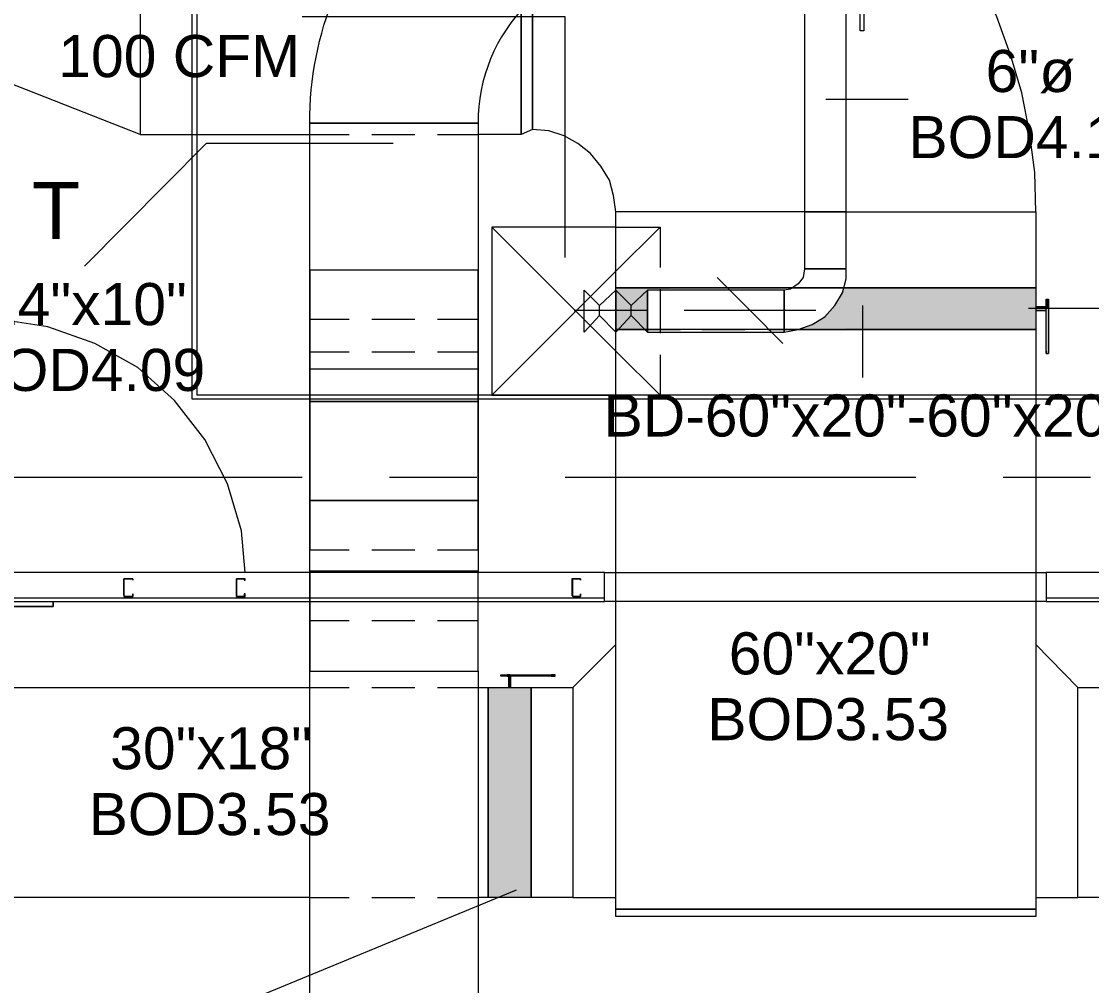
# Model space of a CAD drawing. Header units: metres. Extents: x 39 to 278, y -7 to 151.
# Drawn here: x 65.249 to 69.127, y 23.477 to 26.97 of the extents above; entities that cross this region are included whole.
import ezdxf

# ---------------------------------------------------------------- set-up
doc = ezdxf.new("R2010")
doc.units = ezdxf.units.M
doc.layers.add('HVAC - Ductos', color=5, linetype='Continuous', lineweight=50)
doc.layers.add('PDF_Geometry', color=7, linetype='Continuous', true_color=0xaaaaaa)
doc.layers.add('PDF_Solid Fills', color=7, linetype='Continuous', true_color=0xffffff)
doc.layers.add('PDF_Text', color=7, linetype='Continuous')
doc.styles.add('PDF Helvetica', font='')
doc.styles.get('PDF Helvetica').set_extended_font_data('Helvetica')

msp = doc.modelspace()

# ---------------------------------------------------------------- hatches: boundary and pattern name
at = {"layer": 'HVAC - Ductos', "lineweight": 0, "transparency": 33554559}
h = msp.add_hatch(color=256, dxfattribs=at)
h.paths.add_polyline_path([(67.5181, 26.0003), (68.0223, 26.0049), (67.4035, 26.0049), (67.4035, 25.8537), (67.5181, 25.8537)])
h.paths.add_polyline_path([(68.0727, 25.8582), (68.9252, 25.8537), (68.9252, 26.0049), (68.2285, 26.0049), (68.2239, 25.9957), (68.1964, 25.9407), (68.1506, 25.8949), (68.1323, 25.8857), (68.1277, 25.8811), (68.1002, 25.8674)])

# ---------------------------------------------------------------- linework, layer by layer
at = {"layer": 'HVAC - Ductos', "lineweight": 0}
for points in [[(65.0981, 28.5441), (65.6802, 28.7962), (65.6802, 26.5595), (65.0981, 26.7887)], [(68.3019, 26.9353), (68.2881, 26.9353), (68.2881, 27.1141), (68.3019, 27.1141)], [(68.2377, 27.0407), (68.2285, 27.0407), (68.2193, 27.0407), (68.201, 27.0407), (68.1827, 27.0407), (68.1643, 27.0407), (68.1414, 27.0407), (68.1231, 27.0407), (68.1094, 27.0407), (68.0956, 27.0407), (68.091, 27.0407), (68.0864, 27.0407), (68.0864, 26.0737), (68.091, 26.0737), (68.0956, 26.0737), (68.1094, 26.0737), (68.1231, 26.0737), (68.1414, 26.0737), (68.1643, 26.0737), (68.1827, 26.0737), (68.201, 26.0737), (68.2193, 26.0737), (68.2285, 26.0737), (68.2377, 26.0737)], [(68.2377, 26.2799), (68.0864, 26.2799)], [(68.1643, 26.0737), (68.1414, 26.0737), (68.1231, 26.0737), (68.1094, 26.0737), (68.0956, 26.0737), (68.091, 26.0737), (68.0864, 26.0737), (68.0819, 26.0415), (68.0635, 26.0187), (68.036, 26.0003), (68.0131, 25.9957), (68.0131, 25.9865), (68.0131, 25.9774), (68.0131, 25.9591), (68.0131, 25.9407), (68.0131, 25.9224), (68.0131, 25.9041), (68.0131, 25.8811), (68.0131, 25.8674), (68.0131, 25.8537), (68.0131, 25.8491), (68.0131, 25.8445), (68.0635, 25.8537), (68.1139, 25.872), (68.1598, 25.8995), (68.1964, 25.9407), (68.2239, 25.9865), (68.2377, 26.0369), (68.2377, 26.0737), (68.2285, 26.0737), (68.2193, 26.0737), (68.201, 26.0737), (68.1827, 26.0737)], [(67.5181, 25.9957), (67.5181, 25.9865), (67.5181, 25.9774), (67.5181, 25.9591), (67.5181, 25.9407), (67.5181, 25.9224), (67.5181, 25.9041), (67.5181, 25.8811), (67.5181, 25.8674), (67.5181, 25.8537), (67.5181, 25.8491), (67.5181, 25.8445), (67.5181, 25.8491), (67.5181, 25.8537), (67.5181, 25.8674), (67.5181, 25.8811), (67.5181, 25.9041), (67.5181, 25.9224), (67.5181, 25.9407), (67.5181, 25.9591), (67.5181, 25.9774), (67.5181, 25.9865)], [(66.2943, 25.7115), (66.904, 25.7115), (66.904, 25.5924), (66.2943, 25.5924)], [(66.904, 24.9782), (66.2943, 24.9782), (66.2943, 25.2349), (66.904, 25.2349)], [(66.2943, 24.7995), (66.2943, 24.7582), (66.2943, 24.7169), (66.2943, 24.6665), (66.2943, 24.6161), (66.904, 24.6161), (66.904, 19.4644), (66.2943, 19.4644), (66.2943, 24.6161), (66.904, 24.6161), (66.904, 24.6665), (66.904, 24.7169), (66.904, 24.7582), (66.904, 24.7995), (66.904, 24.9782), (66.2943, 24.9782)], [(67.2477, 24.5565), (67.2477, 23.7957), (67.4035, 23.7957), (67.4035, 24.7123)], [(69.2231, 24.5565), (69.2231, 23.7957), (69.0765, 23.7957), (69.0765, 24.5565), (68.9252, 24.7123), (68.9252, 23.7957), (69.0765, 23.7957), (69.0765, 24.5565)], [(66.9406, 24.5565), (67.0964, 24.5565), (67.0964, 23.7957), (66.9406, 23.7957)], [(67.0964, 24.5565), (67.2477, 24.5565), (67.2477, 23.7957), (67.0964, 23.7957)], [(67.4035, 23.7544), (68.9252, 23.7544), (68.9252, 23.7269), (67.4035, 23.7269)]]:
    msp.add_lwpolyline(points, close=True, dxfattribs=at)
for points in [[(65.6802, 28.7962), (65.6802, 26.5595), (66.2943, 26.5595)], [(68.2377, 26.2799), (68.9252, 26.2799), (68.9206, 26.422), (68.9023, 26.5687), (68.8747, 26.7107), (68.8335, 26.8483), (68.7831, 26.9857), (68.7235, 27.1187), (68.6685, 27.2103)], [(68.0864, 26.2799), (67.4035, 26.2799), (67.3943, 26.3395), (67.3806, 26.3945), (67.3485, 26.4449), (67.3118, 26.4907), (67.266, 26.5274), (67.2156, 26.5549), (67.1606, 26.5732), (67.101, 26.5778), (67.101, 27.0499), (67.101, 26.5778), (67.0598, 26.5595), (67.0598, 27.0087), (67.0598, 26.5595), (66.904, 26.5595)], [(67.2201, 26.1149), (67.2201, 26.9857), (66.2668, 26.9857)], [(68.1643, 26.6878), (68.4623, 26.6878)], [(66.904, 26.0691), (66.2943, 26.0691), (66.2943, 26.6007), (66.904, 26.6007), (66.904, 26.0691), (66.2943, 26.0691), (66.2943, 26.0187), (66.2943, 25.9728), (66.2943, 25.9269), (66.2943, 25.8903), (66.2943, 25.7115), (66.904, 25.7115), (66.904, 25.8903), (66.904, 25.9269), (66.904, 25.9728), (66.904, 26.0187), (66.904, 26.0691), (66.904, 25.9911), (66.904, 25.9132), (66.904, 25.8399), (66.904, 25.7711), (66.904, 25.7115), (66.904, 25.6428), (66.904, 25.5695), (66.904, 25.4915), (66.904, 25.4136), (66.904, 25.3357), (66.904, 25.2578), (66.904, 25.1845), (66.904, 25.1157), (66.904, 25.0561), (66.904, 25.2349), (66.2943, 25.2349), (66.2943, 25.0561), (66.2943, 25.1157), (66.2943, 25.1845), (66.2943, 25.2578), (66.2943, 25.3357), (66.2943, 25.4136), (66.2943, 25.4915), (66.2943, 25.5695), (66.2943, 25.6428), (66.2943, 25.7115), (66.2943, 25.5924), (66.904, 25.5924), (66.904, 25.7115)], [(66.5968, 26.5274), (65.9185, 26.5274), (65.4785, 26.0828)], [(66.2943, 26.5595), (66.4364, 26.5595)], [(66.5189, 26.5595), (66.6747, 26.5595)], [(66.7572, 26.5595), (66.904, 26.5595)], [(68.0451, 26.0049), (67.4035, 26.0049), (67.4035, 26.2799)], [(68.9252, 26.2799), (68.9252, 26.0049), (68.2285, 26.0049)], [(67.4035, 26.2249), (66.9543, 26.2249), (66.9543, 25.6153), (67.4035, 25.6153)], [(67.4035, 25.7757), (66.9543, 26.2249)], [(67.4035, 26.2249), (67.5639, 26.2249), (67.5639, 26.0782)], [(67.4035, 26.0645), (67.5639, 26.2249)], [(66.2943, 25.7115), (66.2943, 25.7711), (66.2943, 25.8399), (66.2943, 25.9132), (66.2943, 25.9911), (66.2943, 26.0691)], [(66.9543, 25.6153), (67.4035, 26.0645)], [(68.0085, 25.8032), (67.8893, 25.9224), (67.7701, 26.0415)], [(67.3439, 25.9041), (67.2889, 25.8445), (67.2889, 25.9957), (67.3439, 25.9407), (67.4035, 25.9957), (67.4035, 25.8445), (67.3439, 25.9041), (67.3439, 25.9407)], [(67.4585, 25.9407), (67.5181, 25.9957), (67.5181, 25.8445), (68.0131, 25.8445), (68.0131, 25.8491), (68.0131, 25.8537), (68.0131, 25.8674), (68.0131, 25.8811), (68.0131, 25.9041), (68.0131, 25.9224), (68.0131, 25.9407), (68.0131, 25.9591), (68.0131, 25.9774), (68.0131, 25.9865), (68.0131, 25.9957), (67.5181, 25.9957), (67.5181, 25.8445), (67.4585, 25.9041), (67.4585, 25.9407), (67.4035, 25.9957), (67.4035, 25.8445), (67.4585, 25.9041)], [(67.5639, 26.0003), (67.5639, 25.8399)], [(68.2285, 26.0049), (68.0451, 26.0049)], [(68.2285, 26.0049), (68.9252, 26.0049), (68.9252, 25.8537), (68.0681, 25.8537)], [(68.2973, 25.9407), (68.2973, 25.6795)], [(67.5181, 25.9224), (67.4402, 25.9224), (67.376, 25.9224), (67.3302, 25.9224), (67.2981, 25.9224), (67.2752, 25.9224), (67.2614, 25.9224), (67.2523, 25.9224), (67.2568, 25.9224)], [(67.2523, 25.9224), (67.2523, 25.9224)], [(67.2568, 25.9224), (67.2568, 25.9224)], [(68.1277, 25.9224), (67.8893, 25.9224), (67.651, 25.9224)], [(68.8977, 25.9315), (69.4477, 25.9315), (69.686, 25.9315)], [(66.4364, 25.8903), (66.2943, 25.8903)], [(66.6747, 25.8903), (66.5189, 25.8903)], [(66.904, 25.8903), (66.7572, 25.8903)], [(68.0681, 25.8537), (68.9252, 25.8537), (68.9252, 23.7544), (67.4035, 23.7544), (67.4035, 25.8537), (67.5181, 25.8537)], [(67.5181, 25.8537), (67.6373, 25.8537)], [(67.7152, 25.8537), (67.871, 25.8537)], [(67.9535, 25.8537), (68.0681, 25.8537)], [(66.4364, 25.7711), (66.2943, 25.7711)], [(66.6747, 25.7711), (66.5189, 25.7711)], [(66.904, 25.7711), (66.7572, 25.7711)], [(67.5639, 25.6153), (67.4035, 25.7757)], [(67.5639, 25.7619), (67.5639, 25.6153), (67.4035, 25.6153)], [(66.2943, 25.5924), (66.2943, 25.5557), (66.2943, 25.5099), (66.2943, 25.4641), (66.2943, 25.4136), (66.2943, 25.3632), (66.2943, 25.3174), (66.2943, 25.2715), (66.2943, 25.2349)], [(66.904, 25.2349), (66.904, 25.2715), (66.904, 25.3174), (66.904, 25.3632), (66.904, 25.4136), (66.904, 25.4641), (66.904, 25.5099), (66.904, 25.5557), (66.904, 25.5924)], [(66.2943, 25.0561), (66.4364, 25.0561)], [(66.5189, 25.0561), (66.6747, 25.0561)], [(66.7572, 25.0561), (66.904, 25.0561)], [(66.2943, 24.6161), (66.2943, 24.6986), (66.2943, 24.7766), (66.2943, 24.8499), (66.2943, 24.9186), (66.2943, 24.9782)], [(66.904, 24.6161), (66.904, 24.6986), (66.904, 24.7766), (66.904, 24.8499), (66.904, 24.9186), (66.904, 24.9782)], [(66.2943, 24.7995), (66.4364, 24.7995)], [(66.5189, 24.7995), (66.6747, 24.7995)], [(66.7572, 24.7995), (66.904, 24.7995)], [(66.2943, 23.7957), (64.6168, 23.7957), (64.6168, 24.5565), (66.2943, 24.5565)], [(66.2943, 24.5565), (66.4364, 24.5565)], [(66.5189, 24.5565), (66.6747, 24.5565)], [(66.7572, 24.5565), (66.904, 24.5565)], [(66.904, 24.5565), (66.9406, 24.5565), (66.9406, 23.7957), (66.904, 23.7957)], [(67.0414, 23.8232), (65.9414, 23.3694)], [(66.2943, 23.7957), (66.4364, 23.7957)], [(66.5189, 23.7957), (66.6747, 23.7957)], [(66.7572, 23.7957), (66.904, 23.7957)]]:
    msp.add_lwpolyline(points, dxfattribs=at)
msp.add_lwpolyline([(67.5135, 27.8199), (67.5135, 27.2103, 0.417506), (66.904, 26.6007), (66.2943, 26.6007, -0.417253)], format="xyb", close=True, dxfattribs=at)
at = {"layer": 'HVAC - Ductos', "lineweight": 0, "transparency": 33554559}
msp.add_solid([(66.9406, 24.5565), (66.9406, 23.7957), (67.0964, 24.5565), (67.0964, 23.7957)], dxfattribs=at)
at = {"layer": 'PDF_Geometry', "lineweight": 0}
for points in [[(70.0481, 32.8066), (70.0481, 27.0133), (69.4981, 27.0133), (69.2965, 27.0133), (69.2965, 24.9736), (68.9619, 24.9736), (68.9619, 24.8682), (69.2965, 24.8682), (69.4981, 24.8682), (70.0985, 24.8682), (70.0985, 25.0653), (69.4981, 25.0653), (69.4981, 26.8115), (70.0481, 26.8115), (70.0985, 26.8115), (70.0985, 25.1157), (70.2956, 25.1157), (70.2956, 26.8115), (70.2956, 32.99)], [(69.2965, 25.6016), (69.2965, 24.9736), (69.2965, 25.6016), (69.2965, 25.0103), (69.2965, 25.6016), (65.8864, 25.6016), (65.8681, 25.6016), (65.8681, 29.2729)], [(69.2965, 25.6153), (69.2965, 27.0133), (69.2965, 25.6153), (69.2965, 27.0133), (69.2965, 25.6153), (69.2965, 27.0133), (69.2965, 25.6153), (65.8864, 25.6153), (65.8864, 29.2729), (69.301, 29.2729), (69.301, 27.0133), (69.2965, 27.0133), (69.301, 27.0133), (69.301, 24.8682), (69.2965, 24.8682), (69.301, 24.8682), (69.3147, 24.8682), (69.4981, 24.8682), (70.0985, 24.8682), (69.2965, 24.8682), (69.2965, 24.882), (69.2965, 24.8682), (70.0985, 24.8682), (73.6736, 24.8682)], [(66.0606, 24.9736), (66.0468, 25.1249), (65.9964, 25.2945), (65.9139, 25.4549), (65.804, 25.597), (65.671, 25.7161), (65.5152, 25.8032), (65.3456, 25.8628), (65.1714, 25.8903)], [(66.2668, 25.3174), (64.9972, 25.3174)], [(66.8994, 25.3174), (66.5831, 25.3174)], [(68.4897, 25.3174), (67.2201, 25.3174)], [(69.1223, 25.3174), (68.806, 25.3174)], [(55.0513, 25.0653), (55.0513, 24.8682), (65.0935, 24.8682), (65.0981, 24.8682), (65.0981, 24.8499), (65.3639, 24.8499), (65.3639, 24.8682), (65.3639, 24.8499), (65.0981, 24.8499), (65.0981, 24.8682), (65.1026, 24.8682)], [(64.9835, 24.882), (67.3623, 24.882)], [(68.9619, 24.882), (69.2965, 24.882)]]:
    msp.add_lwpolyline(points, dxfattribs=at)
at = {"layer": 'PDF_Geometry', "color": 1, "lineweight": 0}
for points in [[(67.5181, 25.8537), (67.4035, 25.8537), (67.4035, 26.0049), (68.0451, 26.0049)], [(68.0451, 26.0049), (68.2285, 26.0049)], [(68.9619, 25.7757), (68.9619, 25.7711), (68.9619, 25.7665), (68.9619, 25.7711), (68.9619, 25.7757), (68.9619, 25.9315), (68.9619, 25.9637), (68.971, 25.9637), (68.971, 25.9315), (68.9619, 25.9315), (68.9619, 25.9361), (68.9619, 25.9407), (68.9619, 25.9361), (68.9252, 25.9361)], [(68.9252, 25.9224), (68.9619, 25.9224)], [(68.971, 25.9315), (68.971, 25.7757), (68.971, 25.7711), (68.971, 25.7665), (68.971, 25.7711), (68.971, 25.7757)], [(68.0681, 25.8537), (67.5181, 25.8537)], [(68.9619, 25.7665), (68.9619, 25.7665)], [(68.9619, 25.7665), (68.971, 25.7665)], [(68.971, 25.7665), (68.971, 25.7665)], [(67.1698, 24.5978), (67.1744, 24.5978), (67.179, 24.5978), (67.1835, 24.5978), (67.179, 24.5978), (67.1744, 24.5978), (67.1698, 24.5978), (67.0185, 24.5978), (66.9864, 24.5978), (66.9864, 24.6024), (67.0185, 24.6024), (67.0185, 24.5978), (67.0139, 24.5978), (67.0094, 24.5978), (67.0139, 24.5978), (67.0139, 24.5565)], [(67.0185, 24.6024), (67.1698, 24.6024), (67.1744, 24.6024), (67.179, 24.6024), (67.1835, 24.6024), (67.179, 24.6024), (67.1744, 24.6024), (67.1698, 24.6024)], [(67.0231, 24.5565), (67.0231, 24.5978)], [(67.1835, 24.6024), (67.1835, 24.6024)], [(67.1835, 24.5978), (67.1835, 24.6024)], [(67.1835, 24.5978), (67.1835, 24.5978)]]:
    msp.add_lwpolyline(points, dxfattribs=at)
for points in [[(68.971, 25.9315), (68.971, 25.9361), (68.971, 25.9407), (68.971, 25.9361)], [(67.0185, 24.6024), (67.0139, 24.6024), (67.0094, 24.6024), (67.0139, 24.6024)]]:
    msp.add_lwpolyline(points, close=True, dxfattribs=at)
at = {"layer": 'PDF_Geometry', "lineweight": 0}
for points in [[(67.3623, 24.9736), (64.9835, 24.9736), (64.9835, 24.8682), (67.3623, 24.8682)], [(67.3623, 24.8682), (67.3623, 24.9736), (68.9619, 24.9736), (68.9619, 24.8682)], [(65.6526, 24.9507), (65.6252, 24.9507), (65.6206, 24.9507), (65.6206, 24.8911), (65.6206, 24.8865), (65.6252, 24.8865), (65.6526, 24.8865), (65.6526, 24.8957), (65.6526, 24.8865), (65.6252, 24.8865), (65.6206, 24.8911), (65.6206, 24.9507), (65.6252, 24.9507), (65.6526, 24.9507), (65.6526, 24.9461)], [(66.0606, 24.9507), (66.0285, 24.9507), (66.0285, 24.8911), (66.0285, 24.8865), (66.0606, 24.8865), (66.0606, 24.8957), (66.056, 24.8957), (66.056, 24.8865), (66.0285, 24.8865), (66.0285, 24.8911), (66.0285, 24.9507), (66.056, 24.9507), (66.056, 24.9461), (66.0606, 24.9461)], [(67.2752, 24.9507), (67.2477, 24.9507), (67.2431, 24.9507), (67.2431, 24.8911), (67.2477, 24.8865), (67.2752, 24.8865), (67.2752, 24.8957), (67.2752, 24.8865), (67.2477, 24.8865), (67.2477, 24.8911), (67.2477, 24.9507), (67.2752, 24.9507), (67.2752, 24.9461)]]:
    msp.add_lwpolyline(points, close=True, dxfattribs=at)
at = {"layer": 'PDF_Geometry', "color": 254, "lineweight": 0, "true_color": 0xd2d2d2}
msp.add_lwpolyline([(66.0514, 24.8865), (66.0514, 24.8865)], dxfattribs=at)
at = {"layer": 'PDF_Solid Fills', "color": 1, "lineweight": 0, "transparency": 33554559}
for points in [[(68.9619, 25.9637), (68.9619, 25.9316), (68.971, 25.9637), (68.971, 25.9316)], [(68.9252, 25.9361), (68.9252, 25.9269), (68.9619, 25.9361), (68.9619, 25.9269)], [(68.9619, 25.9315), (68.9619, 25.7757), (68.971, 25.9315), (68.971, 25.7757)], [(66.9864, 24.6024), (66.9864, 24.5978), (67.0185, 24.6024), (67.0185, 24.5978)], [(67.0139, 24.5978), (67.0139, 24.5566), (67.0231, 24.5978), (67.0231, 24.5566)], [(67.0185, 24.6024), (67.0185, 24.5978), (67.1697, 24.6024), (67.1697, 24.5978)]]:
    msp.add_solid(points, dxfattribs=at)

# ---------------------------------------------------------------- texts
at = {"layer": 'PDF_Text', "lineweight": 0, "attachment_point": 4, "style": 'PDF Helvetica'}
for s, insert, char_height in [('100 CFM', (65.3832, 26.843), 0.15247), ('6"ø', (68.7429, 26.788), 0.15247), ('BOD4.15', (68.4633, 26.5496), 0.15247), ('T', (65.2869, 26.2847), 0.2055), ('24"x10"', (65.1173, 25.9446), 0.15247), ('BOD4.09', (65.0394, 25.7063), 0.15247), ('BD-60"x20"-60"x20"', (67.3587, 25.5412), 0.152471), ('60"x20"', (67.8124, 24.6795), 0.15247), ('BOD3.53', (67.7345, 24.4412), 0.15247), ('30"x18"', (65.5711, 24.3358), 0.15247), ('BOD3.53', (65.4932, 24.0974), 0.15247)]:
    msp.add_mtext(s, dxfattribs=dict(at, insert=insert, char_height=char_height))

doc.saveas('drawing.dxf')
